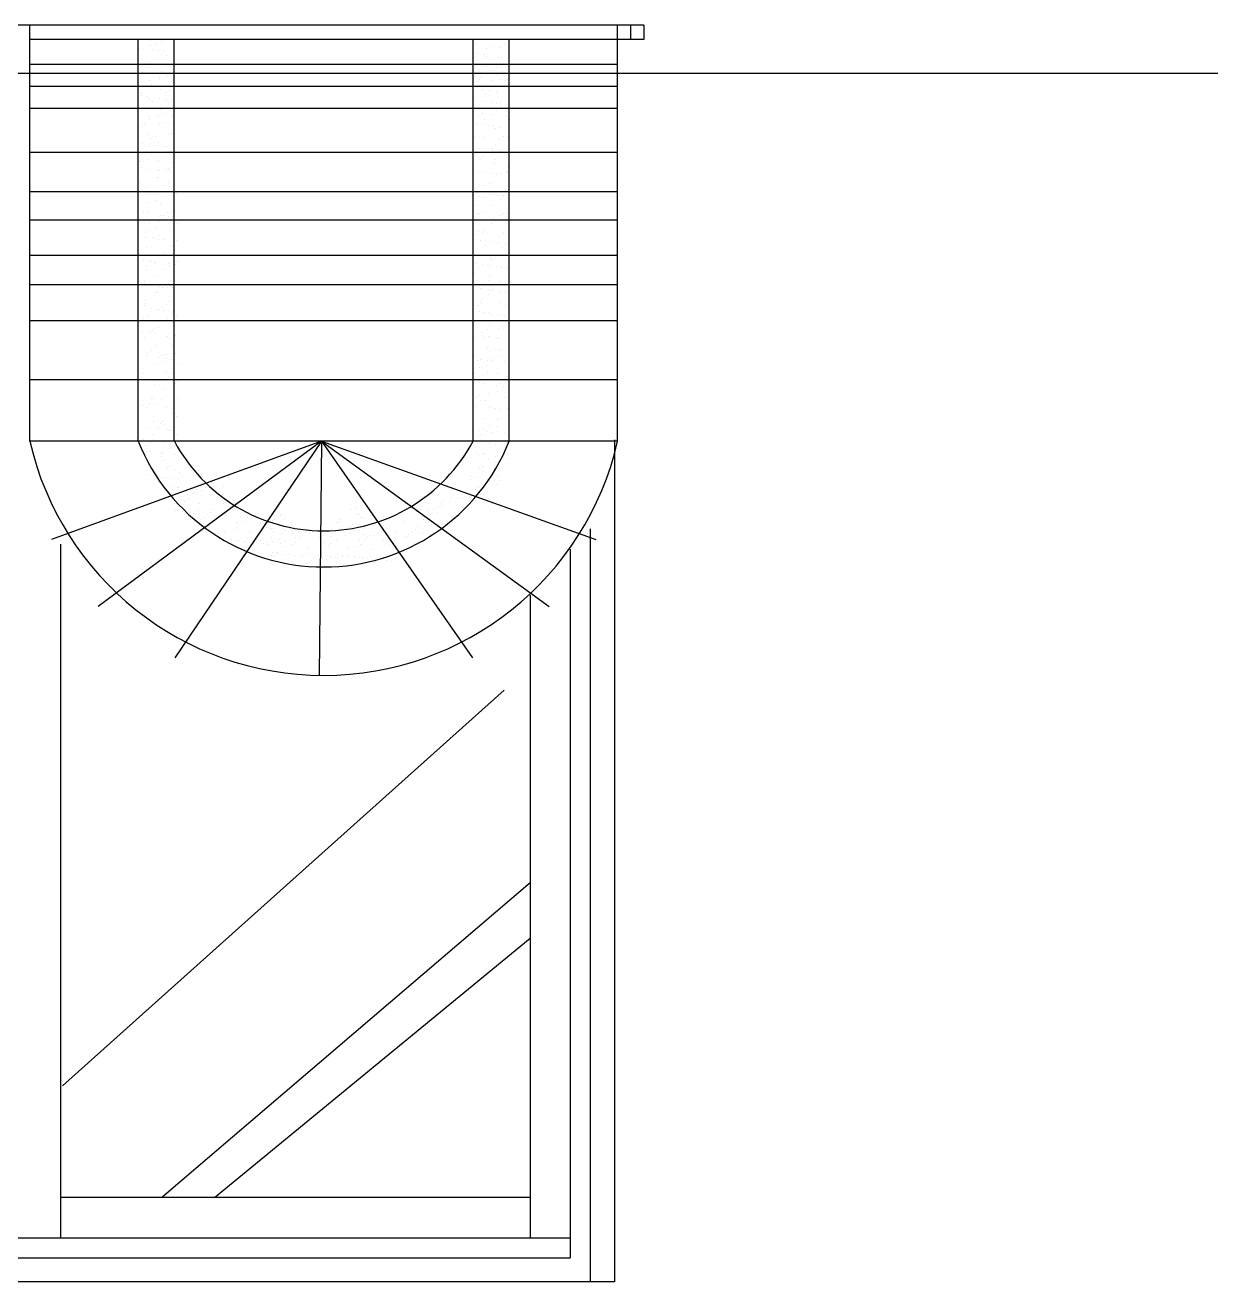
# Model space of a CAD drawing. Header units: inches. Extents: x 3.4 to 45.9, y 7.2 to 32.
# Drawn here: x 32.217 to 33.694, y 18.057 to 19.622 of the extents above; entities that cross this region are included whole.
import ezdxf

# ---------------------------------------------------------------- set-up
doc = ezdxf.new("R2010")
doc.units = ezdxf.units.IN
doc.header["$MEASUREMENT"] = 0
doc.layers.add('02', color=2, linetype='Continuous')
doc.layers.add('4', color=4, linetype='Continuous')

msp = doc.modelspace()

# ---------------------------------------------------------------- linework, layer by layer
at = {"layer": '02'}
for p, q in [((32.9873, 19.6221), (31.4688, 19.6221)), ((32.2227, 19.1039), (32.2227, 19.6221)), ((32.9548, 19.1039), (32.9548, 19.6221)), ((32.971, 19.6221), (32.971, 19.6041)), ((32.9873, 19.6221), (32.9873, 19.6041)), ((32.9873, 19.6041), (32.2227, 19.6041)), ((32.3577, 19.1039), (32.3577, 19.6041)), ((32.3731, 19.5966), (32.3731, 19.5966)), ((32.3802, 19.598), (32.3802, 19.598)), ((32.3866, 19.6017), (32.3866, 19.6017)), ((32.4024, 19.5968), (32.4024, 19.5968)), ((32.4027, 19.1039), (32.4027, 19.6041)), ((32.7748, 19.1039), (32.7748, 19.6041)), ((32.7782, 19.5975), (32.7782, 19.5975)), ((32.8005, 19.5955), (32.8005, 19.5955)), ((32.8066, 19.604), (32.8066, 19.604)), ((32.8138, 19.5974), (32.8138, 19.5974)), ((32.8198, 19.1039), (32.8198, 19.6041)), ((32.358, 19.5838), (32.358, 19.5838)), ((32.3585, 19.5936), (32.3585, 19.5936)), ((32.3632, 19.5802), (32.3632, 19.5802)), ((32.3752, 19.5913), (32.3752, 19.5913)), ((32.3834, 19.5903), (32.3834, 19.5903)), ((32.3869, 19.5861), (32.3869, 19.5861)), ((32.3893, 19.5895), (32.3893, 19.5895)), ((32.3936, 19.5838), (32.3936, 19.5838)), ((32.7759, 19.5824), (32.7759, 19.5824)), ((32.7796, 19.5873), (32.7796, 19.5873)), ((32.7889, 19.5861), (32.7889, 19.5861)), ((32.7916, 19.5833), (32.7916, 19.5833)), ((32.7921, 19.5926), (32.7921, 19.5926)), ((32.8059, 19.582), (32.8059, 19.582)), ((32.809, 19.5944), (32.809, 19.5944)), ((32.8104, 19.5833), (32.8104, 19.5833)), ((32.8196, 19.582), (32.8196, 19.582)), ((32.9548, 19.5729), (32.2227, 19.5729)), ((32.3709, 19.5693), (32.3709, 19.5693)), ((32.3724, 19.5746), (32.3724, 19.5746)), ((32.3862, 19.564), (32.3862, 19.564)), ((32.3975, 19.5702), (32.3975, 19.5702)), ((32.4017, 19.5747), (32.4017, 19.5747)), ((32.4017, 19.5662), (32.4017, 19.5662)), ((32.775, 19.5721), (32.775, 19.5721)), ((32.7771, 19.574), (32.7771, 19.574)), ((32.7914, 19.5705), (32.7914, 19.5705)), ((32.7997, 19.5657), (32.7997, 19.5657)), ((32.8045, 19.5688), (32.8045, 19.5688)), ((32.8115, 19.564), (32.8115, 19.564)), ((32.3635, 19.5633), (32.3635, 19.5633)), ((32.3717, 19.5526), (32.3717, 19.5526)), ((32.3728, 19.5621), (32.3728, 19.5621)), ((32.3741, 19.5487), (32.3741, 19.5487)), ((32.3788, 19.5613), (32.3788, 19.5613)), ((32.3841, 19.5578), (32.3841, 19.5578)), ((32.3844, 19.5551), (32.3844, 19.5551)), ((32.3943, 19.5593), (32.3943, 19.5593)), ((32.4009, 19.5527), (32.4009, 19.5527)), ((32.7752, 19.5603), (32.7752, 19.5603)), ((32.7783, 19.5579), (32.7783, 19.5579)), ((32.7824, 19.5547), (32.7824, 19.5547)), ((32.7843, 19.5571), (32.7843, 19.5571)), ((32.7906, 19.5485), (32.7906, 19.5485)), ((32.7994, 19.5529), (32.7994, 19.5529)), ((32.8051, 19.56), (32.8051, 19.56)), ((32.8091, 19.5538), (32.8091, 19.5538)), ((32.8094, 19.562), (32.8094, 19.562)), ((32.8151, 19.5531), (32.8151, 19.5531)), ((32.818, 19.5546), (32.818, 19.5546)), ((32.9548, 19.5455), (32.2227, 19.5455)), ((32.3606, 19.5364), (32.3606, 19.5364)), ((32.3623, 19.5339), (32.3623, 19.5339)), ((32.3627, 19.5383), (32.3627, 19.5383)), ((32.3682, 19.5331), (32.3682, 19.5331)), ((32.3855, 19.542), (32.3855, 19.542)), ((32.3925, 19.5376), (32.3925, 19.5376)), ((32.3973, 19.5406), (32.3973, 19.5406)), ((32.7859, 19.5406), (32.7859, 19.5406)), ((32.788, 19.5425), (32.788, 19.5425)), ((32.7905, 19.5371), (32.7905, 19.5371)), ((32.7953, 19.5402), (32.7953, 19.5402)), ((32.8044, 19.5379), (32.8044, 19.5379)), ((32.9548, 19.5181), (32.2227, 19.5181)), ((32.371, 19.5306), (32.371, 19.5306)), ((32.3751, 19.5265), (32.3751, 19.5265)), ((32.3837, 19.531), (32.3837, 19.531)), ((32.385, 19.5172), (32.385, 19.5172)), ((32.393, 19.5298), (32.393, 19.5298)), ((32.395, 19.5263), (32.395, 19.5263)), ((32.399, 19.529), (32.399, 19.529)), ((32.776, 19.5315), (32.776, 19.5315)), ((32.7899, 19.5265), (32.7899, 19.5265)), ((32.7986, 19.5256), (32.7986, 19.5256)), ((32.8045, 19.5248), (32.8045, 19.5248)), ((32.8087, 19.526), (32.8087, 19.526)), ((32.8103, 19.5214), (32.8103, 19.5214)), ((32.8192, 19.5266), (32.8192, 19.5266)), ((32.3703, 19.5085), (32.3703, 19.5085)), ((32.3716, 19.5049), (32.3716, 19.5049)), ((32.3832, 19.509), (32.3832, 19.509)), ((32.3881, 19.512), (32.3881, 19.512)), ((32.3995, 19.5087), (32.3995, 19.5087)), ((32.7813, 19.5085), (32.7813, 19.5085)), ((32.7861, 19.5116), (32.7861, 19.5116)), ((32.7892, 19.5045), (32.7892, 19.5045)), ((32.799, 19.511), (32.799, 19.511)), ((32.8037, 19.5159), (32.8037, 19.5159)), ((32.8169, 19.5084), (32.8169, 19.5084)), ((32.8184, 19.5046), (32.8184, 19.5046)), ((32.3616, 19.4958), (32.3616, 19.4958)), ((32.3659, 19.4979), (32.3659, 19.4979)), ((32.3695, 19.4865), (32.3695, 19.4865)), ((32.384, 19.498), (32.384, 19.498)), ((32.3885, 19.5008), (32.3885, 19.5008)), ((32.396, 19.4857), (32.396, 19.4857)), ((32.3988, 19.4867), (32.3988, 19.4867)), ((32.4015, 19.4978), (32.4015, 19.4978)), ((32.7755, 19.4895), (32.7755, 19.4895)), ((32.7787, 19.4986), (32.7787, 19.4986)), ((32.7869, 19.5), (32.7869, 19.5)), ((32.794, 19.4966), (32.794, 19.4966)), ((32.7995, 19.4974), (32.7995, 19.4974)), ((32.803, 19.4939), (32.803, 19.4939)), ((32.8095, 19.4946), (32.8095, 19.4946)), ((32.8188, 19.4934), (32.8188, 19.4934)), ((32.3627, 19.4746), (32.3627, 19.4746)), ((32.372, 19.4734), (32.372, 19.4734)), ((32.374, 19.4803), (32.374, 19.4803)), ((32.3779, 19.4726), (32.3779, 19.4726)), ((32.3788, 19.4834), (32.3788, 19.4834)), ((32.3833, 19.4759), (32.3833, 19.4759)), ((32.3934, 19.4706), (32.3934, 19.4706)), ((32.7769, 19.4829), (32.7769, 19.4829)), ((32.7885, 19.4824), (32.7885, 19.4824)), ((32.8023, 19.4719), (32.8023, 19.4719)), ((32.8076, 19.4798), (32.8076, 19.4798)), ((32.8124, 19.4829), (32.8124, 19.4829)), ((32.8177, 19.4826), (32.8177, 19.4826)), ((32.9548, 19.4633), (32.2227, 19.4633)), ((32.3688, 19.4645), (32.3688, 19.4645)), ((32.3696, 19.4548), (32.3696, 19.4548)), ((32.3726, 19.4643), (32.3726, 19.4643)), ((32.3981, 19.4646), (32.3981, 19.4646)), ((32.7775, 19.4692), (32.7775, 19.4692)), ((32.7834, 19.4684), (32.7834, 19.4684)), ((32.7844, 19.4561), (32.7844, 19.4561)), ((32.7865, 19.458), (32.7865, 19.458)), ((32.7903, 19.4688), (32.7903, 19.4688)), ((32.7978, 19.4685), (32.7978, 19.4685)), ((32.799, 19.4664), (32.799, 19.4664)), ((32.8032, 19.4543), (32.8032, 19.4543)), ((32.8083, 19.4652), (32.8083, 19.4652)), ((32.8142, 19.4644), (32.8142, 19.4644)), ((32.817, 19.4606), (32.817, 19.4606)), ((32.3591, 19.4519), (32.3591, 19.4519)), ((32.3612, 19.4538), (32.3612, 19.4538)), ((32.3614, 19.4452), (32.3614, 19.4452)), ((32.3648, 19.4517), (32.3648, 19.4517)), ((32.3681, 19.4425), (32.3681, 19.4425)), ((32.3826, 19.4539), (32.3826, 19.4539)), ((32.3829, 19.4424), (32.3829, 19.4424)), ((32.383, 19.4406), (32.383, 19.4406)), ((32.3934, 19.4419), (32.3934, 19.4419)), ((32.3955, 19.4438), (32.3955, 19.4438)), ((32.3973, 19.4426), (32.3973, 19.4426)), ((32.3981, 19.4404), (32.3981, 19.4404)), ((32.4004, 19.4516), (32.4004, 19.4516)), ((32.781, 19.4401), (32.781, 19.4401)), ((32.7984, 19.4512), (32.7984, 19.4512)), ((32.8015, 19.4498), (32.8015, 19.4498)), ((32.8163, 19.4385), (32.8163, 19.4385)), ((32.8166, 19.4401), (32.8166, 19.4401)), ((32.8187, 19.4461), (32.8187, 19.4461)), ((32.3604, 19.4262), (32.3604, 19.4262)), ((32.3819, 19.4319), (32.3819, 19.4319)), ((32.3835, 19.4328), (32.3835, 19.4328)), ((32.3911, 19.423), (32.3911, 19.423)), ((32.396, 19.4261), (32.396, 19.4261)), ((32.787, 19.4384), (32.787, 19.4384)), ((32.7953, 19.4246), (32.7953, 19.4246)), ((32.7974, 19.4265), (32.7974, 19.4265)), ((32.7977, 19.437), (32.7977, 19.437)), ((32.8008, 19.4278), (32.8008, 19.4278)), ((32.8037, 19.4362), (32.8037, 19.4362)), ((32.8088, 19.437), (32.8088, 19.437)), ((32.8192, 19.4341), (32.8192, 19.4341)), ((32.9548, 19.4146), (32.2227, 19.4146)), ((32.3674, 19.4204), (32.3674, 19.4204)), ((32.3697, 19.4109), (32.3697, 19.4109)), ((32.3721, 19.4223), (32.3721, 19.4223)), ((32.3791, 19.411), (32.3791, 19.411)), ((32.3966, 19.4206), (32.3966, 19.4206)), ((32.3996, 19.4105), (32.3996, 19.4105)), ((32.4055, 19.4125), (32.4055, 19.4125)), ((32.7804, 19.4135), (32.7804, 19.4135)), ((32.7828, 19.4087), (32.7828, 19.4087)), ((32.7854, 19.4155), (32.7854, 19.4155)), ((32.7887, 19.408), (32.7887, 19.408)), ((32.7892, 19.4226), (32.7892, 19.4226)), ((32.7959, 19.4114), (32.7959, 19.4114)), ((32.8052, 19.4102), (32.8052, 19.4102)), ((32.8111, 19.4094), (32.8111, 19.4094)), ((32.8127, 19.4083), (32.8127, 19.4083)), ((32.8156, 19.4165), (32.8156, 19.4165)), ((32.3692, 19.4018), (32.3692, 19.4018)), ((32.3809, 19.4032), (32.3809, 19.4032)), ((32.3851, 19.399), (32.3851, 19.399)), ((32.4035, 19.3918), (32.4035, 19.3918)), ((32.7752, 19.3956), (32.7752, 19.3956)), ((32.7773, 19.3975), (32.7773, 19.3975)), ((32.7982, 19.3969), (32.7982, 19.3969)), ((32.8087, 19.4046), (32.8087, 19.4046)), ((32.9548, 19.3793), (32.2227, 19.3793)), ((32.3642, 19.3883), (32.3642, 19.3883)), ((32.369, 19.3888), (32.369, 19.3888)), ((32.3844, 19.377), (32.3844, 19.377)), ((32.3856, 19.3855), (32.3856, 19.3855)), ((32.389, 19.3856), (32.389, 19.3856)), ((32.39, 19.3795), (32.39, 19.3795)), ((32.3921, 19.3814), (32.3921, 19.3814)), ((32.3939, 19.3887), (32.3939, 19.3887)), ((32.3949, 19.3843), (32.3949, 19.3843)), ((32.3989, 19.3885), (32.3989, 19.3885)), ((32.4009, 19.3835), (32.4009, 19.3835)), ((32.7813, 19.387), (32.7813, 19.387)), ((32.7821, 19.3867), (32.7821, 19.3867)), ((32.7861, 19.3901), (32.7861, 19.3901)), ((32.7947, 19.382), (32.7947, 19.382)), ((32.8006, 19.3812), (32.8006, 19.3812)), ((32.8095, 19.3856), (32.8095, 19.3856)), ((32.8116, 19.3875), (32.8116, 19.3875)), ((32.812, 19.3863), (32.812, 19.3863)), ((32.8161, 19.3792), (32.8161, 19.3792)), ((32.8169, 19.387), (32.8169, 19.387)), ((32.3682, 19.3668), (32.3682, 19.3668)), ((32.3717, 19.3745), (32.3717, 19.3745)), ((32.3801, 19.3703), (32.3801, 19.3703)), ((32.3982, 19.3664), (32.3982, 19.3664)), ((32.4073, 19.3745), (32.4073, 19.3745)), ((32.7769, 19.3615), (32.7769, 19.3615)), ((32.7814, 19.3647), (32.7814, 19.3647)), ((32.7861, 19.3641), (32.7861, 19.3641)), ((32.7882, 19.366), (32.7882, 19.366)), ((32.7975, 19.3749), (32.7975, 19.3749)), ((32.8113, 19.3643), (32.8113, 19.3643)), ((32.8124, 19.3614), (32.8124, 19.3614)), ((32.3666, 19.358), (32.3666, 19.358)), ((32.3675, 19.3448), (32.3675, 19.3448)), ((32.3751, 19.3573), (32.3751, 19.3573)), ((32.3798, 19.357), (32.3798, 19.357)), ((32.3836, 19.355), (32.3836, 19.355)), ((32.3846, 19.36), (32.3846, 19.36)), ((32.3903, 19.3553), (32.3903, 19.3553)), ((32.3981, 19.3459), (32.3981, 19.3459)), ((32.401, 19.348), (32.401, 19.348)), ((32.4031, 19.3499), (32.4031, 19.3499)), ((32.4059, 19.3533), (32.4059, 19.3533)), ((32.7748, 19.355), (32.7748, 19.355)), ((32.7841, 19.3538), (32.7841, 19.3538)), ((32.7901, 19.353), (32.7901, 19.353)), ((32.7903, 19.3473), (32.7903, 19.3473)), ((32.7968, 19.3528), (32.7968, 19.3528)), ((32.8056, 19.351), (32.8056, 19.351)), ((32.8076, 19.3584), (32.8076, 19.3584)), ((32.8105, 19.345), (32.8105, 19.345)), ((32.8149, 19.3497), (32.8149, 19.3497)), ((32.9548, 19.3353), (32.2227, 19.3353)), ((32.3645, 19.3291), (32.3645, 19.3291)), ((32.3829, 19.333), (32.3829, 19.333)), ((32.391, 19.3388), (32.391, 19.3388)), ((32.7807, 19.3426), (32.7807, 19.3426)), ((32.7961, 19.3308), (32.7961, 19.3308)), ((32.797, 19.3326), (32.797, 19.3326)), ((32.7984, 19.3297), (32.7984, 19.3297)), ((32.8032, 19.3328), (32.8032, 19.3328)), ((32.3668, 19.3228), (32.3668, 19.3228)), ((32.3676, 19.3174), (32.3676, 19.3174)), ((32.3706, 19.3284), (32.3706, 19.3284)), ((32.3738, 19.3279), (32.3738, 19.3279)), ((32.3775, 19.3265), (32.3775, 19.3265)), ((32.3798, 19.3271), (32.3798, 19.3271)), ((32.3888, 19.3172), (32.3888, 19.3172)), ((32.3953, 19.325), (32.3953, 19.325)), ((32.3967, 19.3224), (32.3967, 19.3224)), ((32.4046, 19.3238), (32.4046, 19.3238)), ((32.4062, 19.3283), (32.4062, 19.3283)), ((32.7795, 19.3248), (32.7795, 19.3248)), ((32.781, 19.3187), (32.781, 19.3187)), ((32.7871, 19.3235), (32.7871, 19.3235)), ((32.795, 19.3228), (32.795, 19.3228)), ((32.8043, 19.3215), (32.8043, 19.3215)), ((32.8099, 19.3202), (32.8099, 19.3202)), ((32.8166, 19.3186), (32.8166, 19.3186)), ((32.9548, 19.2986), (32.2227, 19.2986)), ((32.3661, 19.3007), (32.3661, 19.3007)), ((32.3662, 19.3028), (32.3662, 19.3028)), ((32.3693, 19.2989), (32.3693, 19.2989)), ((32.3822, 19.3109), (32.3822, 19.3109)), ((32.396, 19.3004), (32.396, 19.3004)), ((32.3969, 19.2997), (32.3969, 19.2997)), ((32.4018, 19.3027), (32.4018, 19.3027)), ((32.402, 19.3073), (32.402, 19.3073)), ((32.7757, 19.3131), (32.7757, 19.3131)), ((32.7792, 19.2986), (32.7792, 19.2986)), ((32.7892, 19.3011), (32.7892, 19.3011)), ((32.794, 19.3042), (32.794, 19.3042)), ((32.7954, 19.3088), (32.7954, 19.3088)), ((32.808, 19.3011), (32.808, 19.3011)), ((32.8101, 19.303), (32.8101, 19.303)), ((32.3785, 19.2859), (32.3785, 19.2859)), ((32.3796, 19.2886), (32.3796, 19.2886)), ((32.3815, 19.2889), (32.3815, 19.2889)), ((32.3848, 19.2968), (32.3848, 19.2968)), ((32.3885, 19.295), (32.3885, 19.295)), ((32.3941, 19.2956), (32.3941, 19.2956)), ((32.4, 19.2948), (32.4, 19.2948)), ((32.7845, 19.2946), (32.7845, 19.2946)), ((32.7938, 19.2933), (32.7938, 19.2933)), ((32.7946, 19.2868), (32.7946, 19.2868)), ((32.798, 19.292), (32.798, 19.292)), ((32.7998, 19.2925), (32.7998, 19.2925)), ((32.8074, 19.29), (32.8074, 19.29)), ((32.8153, 19.2905), (32.8153, 19.2905)), ((32.3651, 19.2735), (32.3651, 19.2735)), ((32.3654, 19.2787), (32.3654, 19.2787)), ((32.3672, 19.2755), (32.3672, 19.2755)), ((32.3742, 19.2686), (32.3742, 19.2686)), ((32.3808, 19.2669), (32.3808, 19.2669)), ((32.3835, 19.2674), (32.3835, 19.2674)), ((32.3877, 19.271), (32.3877, 19.271)), ((32.3895, 19.2666), (32.3895, 19.2666)), ((32.3925, 19.2741), (32.3925, 19.2741)), ((32.3953, 19.2783), (32.3953, 19.2783)), ((32.7799, 19.2725), (32.7799, 19.2725)), ((32.7846, 19.2796), (32.7846, 19.2796)), ((32.7848, 19.2756), (32.7848, 19.2756)), ((32.7867, 19.2816), (32.7867, 19.2816)), ((32.8084, 19.2762), (32.8084, 19.2762)), ((32.8155, 19.2724), (32.8155, 19.2724)), ((32.8189, 19.2696), (32.8189, 19.2696)), ((32.9548, 19.2539), (32.2227, 19.2539)), ((32.3646, 19.2567), (32.3646, 19.2567)), ((32.3704, 19.26), (32.3704, 19.26)), ((32.3895, 19.2544), (32.3895, 19.2544)), ((32.3946, 19.2563), (32.3946, 19.2563)), ((32.3994, 19.2635), (32.3994, 19.2635)), ((32.4015, 19.2654), (32.4015, 19.2654)), ((32.406, 19.2599), (32.406, 19.2599)), ((32.7778, 19.2545), (32.7778, 19.2545)), ((32.7833, 19.2651), (32.7833, 19.2651)), ((32.7892, 19.2643), (32.7892, 19.2643)), ((32.7939, 19.2647), (32.7939, 19.2647)), ((32.7982, 19.2614), (32.7982, 19.2614)), ((32.8047, 19.2623), (32.8047, 19.2623)), ((32.8077, 19.2542), (32.8077, 19.2542)), ((32.809, 19.2605), (32.809, 19.2605)), ((32.814, 19.2611), (32.814, 19.2611)), ((32.3637, 19.2404), (32.3637, 19.2404)), ((32.373, 19.2392), (32.373, 19.2392)), ((32.376, 19.242), (32.376, 19.242)), ((32.3781, 19.244), (32.3781, 19.244)), ((32.3789, 19.2384), (32.3789, 19.2384)), ((32.3833, 19.2455), (32.3833, 19.2455)), ((32.4038, 19.2352), (32.4038, 19.2352)), ((32.7755, 19.2469), (32.7755, 19.2469)), ((32.7855, 19.239), (32.7855, 19.239)), ((32.7932, 19.2427), (32.7932, 19.2427)), ((32.7955, 19.2481), (32.7955, 19.2481)), ((32.7976, 19.2501), (32.7976, 19.2501)), ((32.8063, 19.2438), (32.8063, 19.2438)), ((32.8111, 19.2469), (32.8111, 19.2469)), ((32.366, 19.2329), (32.366, 19.2329)), ((32.3793, 19.2228), (32.3793, 19.2228)), ((32.3938, 19.2343), (32.3938, 19.2343)), ((32.3967, 19.2313), (32.3967, 19.2313)), ((32.4004, 19.2229), (32.4004, 19.2229)), ((32.7771, 19.2325), (32.7771, 19.2325)), ((32.7889, 19.2328), (32.7889, 19.2328)), ((32.7925, 19.2207), (32.7925, 19.2207)), ((32.7942, 19.2341), (32.7942, 19.2341)), ((32.8035, 19.2329), (32.8035, 19.2329)), ((32.807, 19.2321), (32.807, 19.2321)), ((32.3684, 19.2102), (32.3684, 19.2102)), ((32.3692, 19.2138), (32.3692, 19.2138)), ((32.3741, 19.2169), (32.3741, 19.2169)), ((32.3839, 19.2082), (32.3839, 19.2082)), ((32.3869, 19.2105), (32.3869, 19.2105)), ((32.389, 19.2125), (32.389, 19.2125)), ((32.3931, 19.2123), (32.3931, 19.2123)), ((32.3932, 19.2069), (32.3932, 19.2069)), ((32.3992, 19.2062), (32.3992, 19.2062)), ((32.4048, 19.2137), (32.4048, 19.2137)), ((32.7763, 19.2105), (32.7763, 19.2105)), ((32.7797, 19.2041), (32.7797, 19.2041)), ((32.7837, 19.2059), (32.7837, 19.2059)), ((32.793, 19.2047), (32.793, 19.2047)), ((32.7965, 19.2075), (32.7965, 19.2075)), ((32.7971, 19.2152), (32.7971, 19.2152)), ((32.7989, 19.2039), (32.7989, 19.2039)), ((32.8019, 19.2183), (32.8019, 19.2183)), ((32.8063, 19.2101), (32.8063, 19.2101)), ((32.8064, 19.2166), (32.8064, 19.2166)), ((32.8085, 19.2186), (32.8085, 19.2186)), ((32.8153, 19.2041), (32.8153, 19.2041)), ((32.3648, 19.1882), (32.3648, 19.1882)), ((32.3786, 19.2008), (32.3786, 19.2008)), ((32.3875, 19.2027), (32.3875, 19.2027)), ((32.3924, 19.1902), (32.3924, 19.1902)), ((32.4004, 19.1882), (32.4004, 19.1882)), ((32.4078, 19.201), (32.4078, 19.201)), ((32.7756, 19.1885), (32.7756, 19.1885)), ((32.783, 19.1952), (32.783, 19.1952)), ((32.7851, 19.1971), (32.7851, 19.1971)), ((32.7918, 19.1987), (32.7918, 19.1987)), ((32.7927, 19.1896), (32.7927, 19.1896)), ((32.8055, 19.1881), (32.8055, 19.1881)), ((32.8144, 19.2018), (32.8144, 19.2018)), ((32.9548, 19.1803), (32.2227, 19.1803)), ((32.3734, 19.18), (32.3734, 19.18)), ((32.3779, 19.1788), (32.3779, 19.1788)), ((32.3783, 19.1741), (32.3783, 19.1741)), ((32.3827, 19.1787), (32.3827, 19.1787)), ((32.3886, 19.178), (32.3886, 19.178)), ((32.3956, 19.1851), (32.3956, 19.1851)), ((32.4, 19.181), (32.4, 19.181)), ((32.4042, 19.1759), (32.4042, 19.1759)), ((32.4071, 19.1789), (32.4071, 19.1789)), ((32.7824, 19.1765), (32.7824, 19.1765)), ((32.7878, 19.1866), (32.7878, 19.1866)), ((32.7884, 19.1757), (32.7884, 19.1757)), ((32.8039, 19.1736), (32.8039, 19.1736)), ((32.8074, 19.176), (32.8074, 19.176)), ((32.8173, 19.1851), (32.8173, 19.1851)), ((32.8195, 19.1871), (32.8195, 19.1871)), ((32.3744, 19.1576), (32.3744, 19.1576)), ((32.3765, 19.1595), (32.3765, 19.1595)), ((32.3772, 19.1568), (32.3772, 19.1568)), ((32.3879, 19.1699), (32.3879, 19.1699)), ((32.3912, 19.1596), (32.3912, 19.1596)), ((32.3917, 19.1682), (32.3917, 19.1682)), ((32.4064, 19.1569), (32.4064, 19.1569)), ((32.7749, 19.1665), (32.7749, 19.1665)), ((32.7786, 19.1579), (32.7786, 19.1579)), ((32.7834, 19.161), (32.7834, 19.161)), ((32.7939, 19.1637), (32.7939, 19.1637)), ((32.8048, 19.1661), (32.8048, 19.1661)), ((32.8132, 19.1724), (32.8132, 19.1724)), ((32.8142, 19.1579), (32.8142, 19.1579)), ((32.819, 19.161), (32.819, 19.161)), ((32.8191, 19.1716), (32.8191, 19.1716)), ((32.3645, 19.1485), (32.3645, 19.1485)), ((32.369, 19.1454), (32.369, 19.1454)), ((32.3721, 19.1505), (32.3721, 19.1505)), ((32.3781, 19.1498), (32.3781, 19.1498)), ((32.3864, 19.1565), (32.3864, 19.1565)), ((32.391, 19.1462), (32.391, 19.1462)), ((32.3936, 19.1477), (32.3936, 19.1477)), ((32.4029, 19.1465), (32.4029, 19.1465)), ((32.7778, 19.1475), (32.7778, 19.1475)), ((32.784, 19.1546), (32.784, 19.1546)), ((32.7903, 19.1546), (32.7903, 19.1546)), ((32.7934, 19.1454), (32.7934, 19.1454)), ((32.7968, 19.1468), (32.7968, 19.1468)), ((32.8026, 19.1442), (32.8026, 19.1442)), ((32.8086, 19.1434), (32.8086, 19.1434)), ((32.8183, 19.1445), (32.8183, 19.1445)), ((32.8196, 19.1548), (32.8196, 19.1548)), ((32.3764, 19.1348), (32.3764, 19.1348)), ((32.3772, 19.1279), (32.3772, 19.1279)), ((32.382, 19.1309), (32.382, 19.1309)), ((32.3854, 19.1261), (32.3854, 19.1261)), ((32.3875, 19.128), (32.3875, 19.128)), ((32.3988, 19.1384), (32.3988, 19.1384)), ((32.4057, 19.1349), (32.4057, 19.1349)), ((32.7896, 19.1326), (32.7896, 19.1326)), ((32.8049, 19.1322), (32.8049, 19.1322)), ((32.805, 19.1293), (32.805, 19.1293)), ((32.8098, 19.1323), (32.8098, 19.1323)), ((32.8188, 19.1327), (32.8188, 19.1327)), ((32.3676, 19.1215), (32.3676, 19.1215)), ((32.3757, 19.1127), (32.3757, 19.1127)), ((32.3831, 19.1195), (32.3831, 19.1195)), ((32.3902, 19.1242), (32.3902, 19.1242)), ((32.3924, 19.1183), (32.3924, 19.1183)), ((32.3954, 19.1167), (32.3954, 19.1167)), ((32.3983, 19.1175), (32.3983, 19.1175)), ((32.405, 19.1129), (32.405, 19.1129)), ((32.7814, 19.1107), (32.7814, 19.1107)), ((32.7828, 19.1172), (32.7828, 19.1172)), ((32.7835, 19.1126), (32.7835, 19.1126)), ((32.7876, 19.1182), (32.7876, 19.1182)), ((32.7889, 19.1106), (32.7889, 19.1106)), ((32.7921, 19.116), (32.7921, 19.116)), ((32.7949, 19.1231), (32.7949, 19.1231)), ((32.7981, 19.1152), (32.7981, 19.1152)), ((32.8034, 19.122), (32.8034, 19.122)), ((32.8136, 19.1132), (32.8136, 19.1132)), ((32.8181, 19.1107), (32.8181, 19.1107)), ((32.9548, 19.1039), (32.2227, 19.1039)), ((32.5859, 19.1039), (32.2497, 18.9814)), ((32.5859, 19.1039), (32.3079, 18.8979)), ((32.364, 19.1065), (32.364, 19.1065)), ((32.3679, 19.0992), (32.3679, 19.0992)), ((32.3727, 19.1023), (32.3727, 19.1023)), ((32.3895, 19.1022), (32.3895, 19.1022)), ((32.3963, 19.0946), (32.3963, 19.0946)), ((32.3984, 19.0965), (32.3984, 19.0965)), ((32.5859, 19.1039), (32.4034, 18.8342)), ((32.4035, 19.0992), (32.4035, 19.0992)), ((32.4083, 19.1023), (32.4083, 19.1023)), ((32.5859, 19.1039), (32.5832, 18.8123)), ((32.5859, 19.1039), (32.9278, 18.9814)), ((32.5859, 19.1039), (32.7741, 18.8342)), ((32.5859, 19.1039), (32.8696, 18.8979)), ((32.7957, 19.1006), (32.7957, 19.1006)), ((32.8006, 19.1037), (32.8006, 19.1037)), ((32.8027, 19.1), (32.8027, 19.1)), ((32.8158, 19.1007), (32.8158, 19.1007)), ((32.8179, 19.1026), (32.8179, 19.1026)), ((32.9508, 19.1055), (32.9508, 18.057)), ((32.3725, 19.0913), (32.3725, 19.0913)), ((32.3862, 19.0881), (32.3862, 19.0881)), ((32.3863, 19.0855), (32.3863, 19.0855)), ((32.3878, 19.0893), (32.3878, 19.0893)), ((32.3888, 19.0801), (32.3888, 19.0801)), ((32.4033, 19.0872), (32.4033, 19.0872)), ((32.7784, 19.0896), (32.7784, 19.0896)), ((32.7816, 19.0878), (32.7816, 19.0878)), ((32.7875, 19.087), (32.7875, 19.087)), ((32.7882, 19.0886), (32.7882, 19.0886)), ((32.7945, 19.0811), (32.7945, 19.0811)), ((32.803, 19.085), (32.803, 19.085)), ((32.8058, 19.0916), (32.8058, 19.0916)), ((32.8123, 19.0837), (32.8123, 19.0837)), ((32.814, 19.0895), (32.814, 19.0895)), ((32.8174, 19.0887), (32.8174, 19.0887)), ((32.8183, 19.0829), (32.8183, 19.0829)), ((32.3729, 19.0731), (32.3729, 19.0731)), ((32.3743, 19.0687), (32.3743, 19.0687)), ((32.3943, 19.0706), (32.3943, 19.0706)), ((32.3991, 19.0736), (32.3991, 19.0736)), ((32.4035, 19.0688), (32.4035, 19.0688)), ((32.4093, 19.065), (32.4093, 19.065)), ((32.772, 19.0784), (32.772, 19.0784)), ((32.7824, 19.0701), (32.7824, 19.0701)), ((32.7865, 19.072), (32.7865, 19.072)), ((32.7874, 19.0665), (32.7874, 19.0665)), ((32.8019, 19.078), (32.8019, 19.078)), ((32.3713, 19.0619), (32.3713, 19.0619)), ((32.3769, 19.0595), (32.3769, 19.0595)), ((32.3881, 19.0581), (32.3881, 19.0581)), ((32.3928, 19.059), (32.3928, 19.059)), ((32.4015, 19.0475), (32.4015, 19.0475)), ((32.4021, 19.0578), (32.4021, 19.0578)), ((32.408, 19.057), (32.408, 19.057)), ((32.4125, 19.0594), (32.4125, 19.0594)), ((32.435, 19.0478), (32.435, 19.0478)), ((32.4642, 19.048), (32.4642, 19.048)), ((32.771, 19.0596), (32.771, 19.0596)), ((32.7713, 19.0563), (32.7713, 19.0563)), ((32.777, 19.0588), (32.777, 19.0588)), ((32.7925, 19.0567), (32.7925, 19.0567)), ((32.8012, 19.056), (32.8012, 19.056)), ((32.8018, 19.0555), (32.8018, 19.0555)), ((32.8047, 19.0609), (32.8047, 19.0609)), ((32.8054, 19.0496), (32.8054, 19.0496)), ((32.8077, 19.0547), (32.8077, 19.0547)), ((32.4064, 19.0458), (32.4064, 19.0458)), ((32.4074, 19.0467), (32.4074, 19.0467)), ((32.4188, 19.0376), (32.4188, 19.0376)), ((32.4198, 19.0317), (32.4198, 19.0317)), ((32.4229, 19.0447), (32.4229, 19.0447)), ((32.426, 19.0383), (32.426, 19.0383)), ((32.4281, 19.0402), (32.4281, 19.0402)), ((32.4322, 19.0435), (32.4322, 19.0435)), ((32.4371, 19.0427), (32.4371, 19.0427)), ((32.442, 19.0458), (32.442, 19.0458)), ((32.4488, 19.0373), (32.4488, 19.0373)), ((32.4537, 19.0406), (32.4537, 19.0406)), ((32.4554, 19.0316), (32.4554, 19.0316)), ((32.463, 19.0394), (32.463, 19.0394)), ((32.7252, 19.0368), (32.7252, 19.0368)), ((32.7311, 19.036), (32.7311, 19.036)), ((32.7317, 19.0376), (32.7317, 19.0376)), ((32.7466, 19.034), (32.7466, 19.034)), ((32.7559, 19.0327), (32.7559, 19.0327)), ((32.761, 19.0377), (32.761, 19.0377)), ((32.7619, 19.032), (32.7619, 19.032)), ((32.7706, 19.0343), (32.7706, 19.0343)), ((32.7773, 19.0434), (32.7773, 19.0434)), ((32.7821, 19.0465), (32.7821, 19.0465)), ((32.7867, 19.0445), (32.7867, 19.0445)), ((32.7933, 19.0386), (32.7933, 19.0386)), ((32.8005, 19.0339), (32.8005, 19.0339)), ((32.3969, 19.0185), (32.3969, 19.0185)), ((32.4025, 19.0168), (32.4025, 19.0168)), ((32.4034, 19.0269), (32.4034, 19.0269)), ((32.4047, 19.0187), (32.4047, 19.0187)), ((32.4124, 19.0165), (32.4124, 19.0165)), ((32.416, 19.0292), (32.416, 19.0292)), ((32.4327, 19.0172), (32.4327, 19.0172)), ((32.4343, 19.0258), (32.4343, 19.0258)), ((32.4504, 19.0191), (32.4504, 19.0191)), ((32.4603, 19.0282), (32.4603, 19.0282)), ((32.4624, 19.0302), (32.4624, 19.0302)), ((32.4635, 19.026), (32.4635, 19.026)), ((32.5327, 19.022), (32.5327, 19.022)), ((32.5363, 19.0258), (32.5363, 19.0258)), ((32.6234, 19.0185), (32.6234, 19.0185)), ((32.6283, 19.0219), (32.6283, 19.0219)), ((32.6376, 19.0206), (32.6376, 19.0206)), ((32.6454, 19.0218), (32.6454, 19.0218)), ((32.6504, 19.0182), (32.6504, 19.0182)), ((32.6902, 19.0264), (32.6902, 19.0264)), ((32.6923, 19.0212), (32.6923, 19.0212)), ((32.6971, 19.0243), (32.6971, 19.0243)), ((32.7089, 19.0192), (32.7089, 19.0192)), ((32.7156, 19.0274), (32.7156, 19.0274)), ((32.7182, 19.0179), (32.7182, 19.0179)), ((32.7194, 19.0265), (32.7194, 19.0265)), ((32.726, 19.0191), (32.726, 19.0191)), ((32.7301, 19.021), (32.7301, 19.021)), ((32.7349, 19.0241), (32.7349, 19.0241)), ((32.736, 19.0282), (32.736, 19.0282)), ((32.7381, 19.0302), (32.7381, 19.0302)), ((32.7455, 19.027), (32.7455, 19.027)), ((32.7972, 19.0265), (32.7972, 19.0265)), ((32.4181, 19.0156), (32.4181, 19.0156)), ((32.4217, 19.0153), (32.4217, 19.0153)), ((32.4276, 19.0145), (32.4276, 19.0145)), ((32.4369, 19.0068), (32.4369, 19.0068)), ((32.439, 19.0087), (32.439, 19.0087)), ((32.4432, 19.0124), (32.4432, 19.0124)), ((32.448, 19.0152), (32.448, 19.0152)), ((32.4525, 19.0112), (32.4525, 19.0112)), ((32.4584, 19.0104), (32.4584, 19.0104)), ((32.4633, 19.0079), (32.4633, 19.0079)), ((32.4659, 19.0141), (32.4659, 19.0141)), ((32.4681, 19.0109), (32.4681, 19.0109)), ((32.4806, 19.0028), (32.4806, 19.0028)), ((32.4847, 19.0098), (32.4847, 19.0098)), ((32.4878, 19.0034), (32.4878, 19.0034)), ((32.494, 19.0086), (32.494, 19.0086)), ((32.4968, 19.0129), (32.4968, 19.0129)), ((32.4989, 19.0078), (32.4989, 19.0078)), ((32.5037, 19.0109), (32.5037, 19.0109)), ((32.5105, 19.0024), (32.5105, 19.0024)), ((32.5155, 19.0058), (32.5155, 19.0058)), ((32.5246, 19.0058), (32.5246, 19.0058)), ((32.526, 19.0131), (32.526, 19.0131)), ((32.5277, 19.0067), (32.5277, 19.0067)), ((32.5345, 19.0112), (32.5345, 19.0112)), ((32.5361, 19.0127), (32.5361, 19.0127)), ((32.539, 19.0068), (32.539, 19.0068)), ((32.5411, 19.0087), (32.5411, 19.0087)), ((32.6052, 19.0032), (32.6052, 19.0032)), ((32.6083, 19.004), (32.6083, 19.004)), ((32.6089, 19.007), (32.6089, 19.007)), ((32.625, 19.0003), (32.625, 19.0003)), ((32.63, 19.0128), (32.63, 19.0128)), ((32.6322, 19.0126), (32.6322, 19.0126)), ((32.6349, 19.0095), (32.6349, 19.0095)), ((32.6381, 19.0072), (32.6381, 19.0072)), ((32.6894, 19.0043), (32.6894, 19.0043)), ((32.7039, 19.0158), (32.7039, 19.0158)), ((32.7106, 19.0101), (32.7106, 19.0101)), ((32.7125, 19.0068), (32.7125, 19.0068)), ((32.7146, 19.0086), (32.7146, 19.0086)), ((32.7187, 19.0045), (32.7187, 19.0045)), ((32.7206, 19.0078), (32.7206, 19.0078)), ((32.731, 19.0155), (32.731, 19.0155)), ((32.7483, 19.0099), (32.7483, 19.0099)), ((32.4652, 18.992), (32.4652, 18.992)), ((32.4778, 18.9943), (32.4778, 18.9943)), ((32.4816, 18.9968), (32.4816, 18.9968)), ((32.496, 18.9909), (32.496, 18.9909)), ((32.5172, 18.9967), (32.5172, 18.9967)), ((32.5242, 18.9953), (32.5242, 18.9953)), ((32.5253, 18.9911), (32.5253, 18.9911)), ((32.5265, 18.9951), (32.5265, 18.9951)), ((32.532, 18.9999), (32.532, 18.9999)), ((32.5358, 18.9938), (32.5358, 18.9938)), ((32.5358, 18.9891), (32.5358, 18.9891)), ((32.5384, 18.9953), (32.5384, 18.9953)), ((32.5417, 18.9931), (32.5417, 18.9931)), ((32.5572, 18.991), (32.5572, 18.991)), ((32.5624, 18.9865), (32.5624, 18.9865)), ((32.5665, 18.9898), (32.5665, 18.9898)), ((32.5693, 18.9942), (32.5693, 18.9942)), ((32.5714, 18.989), (32.5714, 18.989)), ((32.5763, 18.9921), (32.5763, 18.9921)), ((32.588, 18.987), (32.588, 18.987)), ((32.5973, 18.9857), (32.5973, 18.9857)), ((32.5985, 18.9943), (32.5985, 18.9943)), ((32.6065, 18.9919), (32.6065, 18.9919)), ((32.6086, 18.9939), (32.6086, 18.9939)), ((32.6163, 18.9912), (32.6163, 18.9912)), ((32.6164, 18.9864), (32.6164, 18.9864)), ((32.6178, 18.9936), (32.6178, 18.9936)), ((32.6213, 18.9895), (32.6213, 18.9895)), ((32.6223, 18.9904), (32.6223, 18.9904)), ((32.6226, 18.9965), (32.6226, 18.9965)), ((32.627, 18.9924), (32.627, 18.9924)), ((32.633, 18.9916), (32.633, 18.9916)), ((32.6378, 18.9883), (32.6378, 18.9883)), ((32.6381, 18.9952), (32.6381, 18.9952)), ((32.6471, 18.9871), (32.6471, 18.9871)), ((32.652, 18.9863), (32.652, 18.9863)), ((32.6568, 18.9894), (32.6568, 18.9894)), ((32.6791, 18.9916), (32.6791, 18.9916)), ((32.6921, 18.9853), (32.6921, 18.9853)), ((32.6942, 18.9872), (32.6942, 18.9872)), ((32.6983, 18.991), (32.6983, 18.991)), ((32.7032, 18.9938), (32.7032, 18.9938)), ((32.7056, 18.9977), (32.7056, 18.9977)), ((32.7076, 18.9897), (32.7076, 18.9897)), ((32.7136, 18.989), (32.7136, 18.989)), ((32.7187, 18.9925), (32.7187, 18.9925)), ((32.9208, 18.9946), (32.9208, 18.057)), ((32.2611, 18.9759), (32.2611, 18.112)), ((32.4589, 18.9823), (32.4589, 18.9823)), ((32.4643, 18.9819), (32.4643, 18.9819)), ((32.4664, 18.9838), (32.4664, 18.9838)), ((32.4742, 18.9816), (32.4742, 18.9816)), ((32.4799, 18.9807), (32.4799, 18.9807)), ((32.4835, 18.9804), (32.4835, 18.9804)), ((32.4897, 18.9792), (32.4897, 18.9792)), ((32.4945, 18.9823), (32.4945, 18.9823)), ((32.4987, 18.9719), (32.4987, 18.9719)), ((32.5008, 18.9738), (32.5008, 18.9738)), ((32.5049, 18.9775), (32.5049, 18.9775)), ((32.5098, 18.9803), (32.5098, 18.9803)), ((32.5122, 18.9842), (32.5122, 18.9842)), ((32.5142, 18.9763), (32.5142, 18.9763)), ((32.5185, 18.978), (32.5185, 18.978)), ((32.5202, 18.9755), (32.5202, 18.9755)), ((32.5239, 18.9838), (32.5239, 18.9838)), ((32.5253, 18.9791), (32.5253, 18.9791)), ((32.5312, 18.9779), (32.5312, 18.9779)), ((32.5333, 18.9817), (32.5333, 18.9817)), ((32.5347, 18.9766), (32.5347, 18.9766)), ((32.5377, 18.9732), (32.5377, 18.9732)), ((32.5395, 18.9796), (32.5395, 18.9796)), ((32.5503, 18.9755), (32.5503, 18.9755)), ((32.5531, 18.984), (32.5531, 18.984)), ((32.5541, 18.978), (32.5541, 18.978)), ((32.5603, 18.9846), (32.5603, 18.9846)), ((32.5686, 18.9721), (32.5686, 18.9721)), ((32.5831, 18.9836), (32.5831, 18.9836)), ((32.5897, 18.9779), (32.5897, 18.9779)), ((32.5946, 18.9746), (32.5946, 18.9746)), ((32.5967, 18.9765), (32.5967, 18.9765)), ((32.6045, 18.9811), (32.6045, 18.9811)), ((32.6183, 18.9706), (32.6183, 18.9706)), ((32.6309, 18.9728), (32.6309, 18.9728)), ((32.6337, 18.9813), (32.6337, 18.9813)), ((32.6347, 18.9753), (32.6347, 18.9753)), ((32.6409, 18.9819), (32.6409, 18.9819)), ((32.643, 18.9838), (32.643, 18.9838)), ((32.6491, 18.9695), (32.6491, 18.9695)), ((32.6637, 18.9809), (32.6637, 18.9809)), ((32.6686, 18.9843), (32.6686, 18.9843)), ((32.6703, 18.9752), (32.6703, 18.9752)), ((32.6752, 18.9719), (32.6752, 18.9719)), ((32.6773, 18.9738), (32.6773, 18.9738)), ((32.6779, 18.9831), (32.6779, 18.9831)), ((32.6784, 18.9696), (32.6784, 18.9696)), ((32.8958, 18.9694), (32.8958, 18.087)), ((32.5232, 18.9618), (32.5232, 18.9618)), ((32.5252, 18.9656), (32.5252, 18.9656)), ((32.5266, 18.9605), (32.5266, 18.9605)), ((32.5312, 18.9649), (32.5312, 18.9649)), ((32.5314, 18.9635), (32.5314, 18.9635)), ((32.5369, 18.9631), (32.5369, 18.9631)), ((32.5467, 18.9628), (32.5467, 18.9628)), ((32.5524, 18.9619), (32.5524, 18.9619)), ((32.5619, 18.9608), (32.5619, 18.9608)), ((32.567, 18.9635), (32.567, 18.9635)), ((32.5733, 18.955), (32.5733, 18.955)), ((32.5775, 18.9588), (32.5775, 18.9588)), ((32.5823, 18.9616), (32.5823, 18.9616)), ((32.5847, 18.9655), (32.5847, 18.9655)), ((32.5868, 18.9575), (32.5868, 18.9575)), ((32.5927, 18.9568), (32.5927, 18.9568)), ((32.5978, 18.9603), (32.5978, 18.9603)), ((32.6038, 18.9591), (32.6038, 18.9591)), ((32.6058, 18.963), (32.6058, 18.963)), ((32.6072, 18.9578), (32.6072, 18.9578)), ((32.6118, 18.9622), (32.6118, 18.9622)), ((32.612, 18.9609), (32.612, 18.9609)), ((32.6174, 18.9604), (32.6174, 18.9604)), ((32.6195, 18.9624), (32.6195, 18.9624)), ((32.6273, 18.9601), (32.6273, 18.9601)), ((32.633, 18.9593), (32.633, 18.9593)), ((32.6366, 18.9589), (32.6366, 18.9589)), ((32.6428, 18.9577), (32.6428, 18.9577)), ((32.6476, 18.9608), (32.6476, 18.9608)), ((32.658, 18.9561), (32.658, 18.9561)), ((32.6629, 18.9589), (32.6629, 18.9589)), ((32.6653, 18.9628), (32.6653, 18.9628)), ((32.6673, 18.9548), (32.6673, 18.9548)), ((32.6733, 18.9541), (32.6733, 18.9541)), ((32.6784, 18.9577), (32.6784, 18.9577)), ((32.5712, 18.9531), (32.5712, 18.9531)), ((32.6518, 18.9504), (32.6518, 18.9504)), ((32.6539, 18.9523), (32.6539, 18.9523)), ((32.8458, 18.912), (32.8458, 18.112)), ((32.2633, 18.3012), (32.8134, 18.7939)), ((32.3866, 18.162), (32.8458, 18.5545)), ((32.4526, 18.162), (32.8458, 18.4851)), ((32.8458, 18.162), (32.2611, 18.162)), ((31.5563, 18.112), (32.8958, 18.112)), ((31.5313, 18.087), (32.8958, 18.087)), ((32.9508, 18.057), (31.5013, 18.057))]:
    msp.add_line(p, q, dxfattribs=at)
for centre, radius, start, end in [((32.5888, 19.1878), 0.3755, 192.914, 347.086), ((32.5888, 19.196), 0.2487, 201.7379, 338.2621), ((32.5888, 19.2031), 0.2108, 208.0799, 331.9201)]:
    msp.add_arc(centre, radius, start, end, dxfattribs=at)
at = {"layer": '4'}
msp.add_line((25.2032, 19.5622), (45.5294, 19.5622), dxfattribs=at)

doc.saveas('drawing.dxf')
